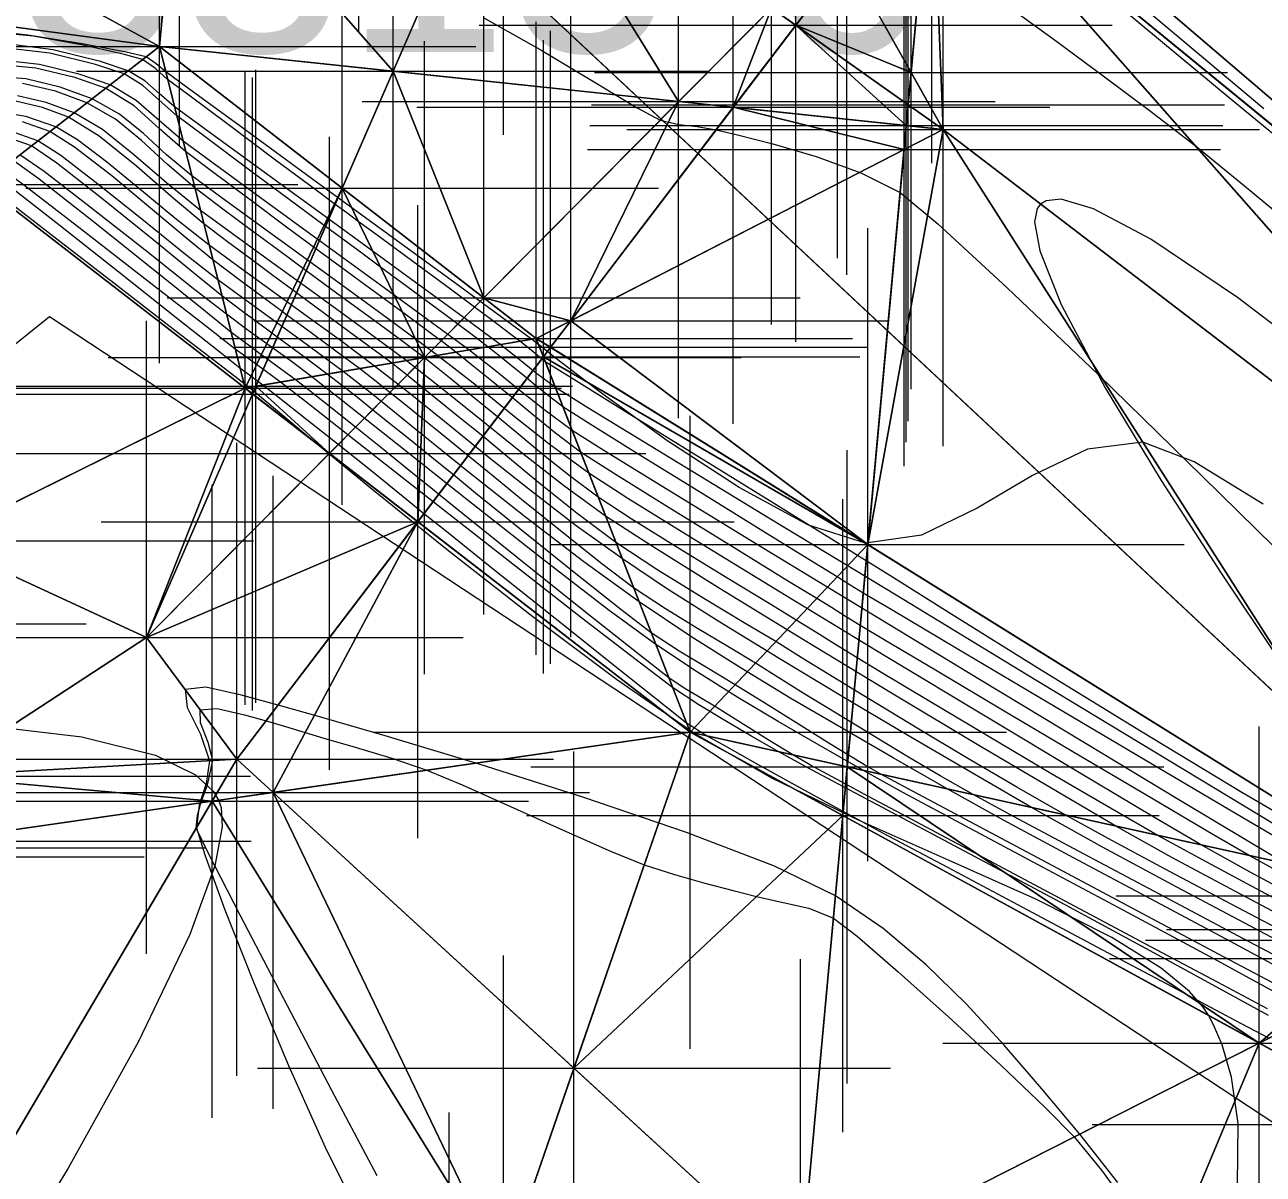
# Model space of a CAD drawing. Header units: metres. Extents: x 7511918 to 7512107, y 4692231 to 4692386.
# Drawn here: x 7511983.8 to 7511995.54, y 4692341.53 to 4692352.42 of the extents above; entities that cross this region are included whole.
import ezdxf

# ---------------------------------------------------------------- set-up
doc = ezdxf.new("R2010")
doc.units = ezdxf.units.M
for name, color, linetype, lineweight in [('E0', 5, 'Continuous', 0), ('E4', 36, 'Continuous', 0), ('germimi  modeli pikat', 1, 'Continuous', 0), ('germimi modeli izo hipse', 11, 'Continuous', 0), ('germimi modeli izo hipse krysore', 11, 'Continuous', 0), ('germimi modeli trek', 1, 'Continuous', 0), ('Nr Parceles Baze', 7, 'Continuous', 0), ('parcela', 7, 'Continuous', 0), ('Parcela Fqinje', 251, 'Continuous', 0), ('terreni  izohipset themelore', 211, 'Continuous', 0), ('terreni  pikat modelit', 133, 'Continuous', 0), ('terreni izohipset kryesore', 212, 'Continuous', 0), ('terreni trek modelit', 132, 'Continuous', 0), ('Themel pllaka o3 ferizaj pikat', 30, 'Continuous', 0), ('trotuar', 155, 'Continuous', 0), ('vellimi  izo kryesore', 97, 'Continuous', 0), ('vellimi  pikat', 97, 'Continuous', 0), ('vellimi  trek', 97, 'Continuous', 0), ('vellimi izo themelore', 97, 'Continuous', 0)]:
    doc.layers.add(name, color=color, linetype=linetype, lineweight=lineweight)
doc.styles.get("Standard").update_dxf_attribs({"font": 'arial.ttf'})

msp = doc.modelspace()

# ---------------------------------------------------------------- linework, layer by layer
at = {"layer": 'E0'}
msp.add_polyline3d([(7511985.889, 4692348.979, 609.87), (7511990.108, 4692345.718, 609.956), (7511996.919, 4692341.999, 610.017), (7512000.244, 4692339.46, 610.039), (7512009.681, 4692333.572, 610.386), (7511999.649, 4692317.729, 610.097), (7511986.95, 4692324.418, 610.082), (7511983.234, 4692325.844, 609.9), (7511973.892, 4692318.708, 610.159), (7511969.891, 4692322.577, 609.961), (7511963.499, 4692331.704, 610.011), (7511962.987, 4692333.173, 610.029), (7511963.567, 4692334.532, 610.238), (7511974.871, 4692343.519, 610.106), (7511981.143, 4692348.96, 609.888), (7511983.391, 4692350.91, 609.88)], close=True, dxfattribs=at)
at = {"layer": 'E4'}
for points in [[(7511985.465, 4692356.412, 620.13), (7511989.434, 4692356.897, 620.629), (7511992.4, 4692354.113, 620.492), (7512004.649, 4692344.085, 620.645), (7512007.803, 4692341.526, 620.694), (7512009.739, 4692339.9, 620.701), (7512014.604, 4692336.571, 620.293), (7512012.964, 4692336.495, 618.664)], [(7512012.032, 4692334.332, 618.387), (7512012.964, 4692336.495, 618.664), (7512006.286, 4692339.943, 618.776), (7511999.424, 4692346.141, 619.116), (7511992.507, 4692351.43, 619.171), (7511985.465, 4692356.412, 620.13), (7511983.029, 4692352.493, 619.77)], [(7511962.213, 4692332.175, 616.313), (7511962.469, 4692334.342, 617.404), (7511973.702, 4692343.821, 618.238), (7511979.794, 4692349.39, 619.18), (7511983.029, 4692352.493, 619.77), (7511985.077, 4692352.216, 619.726), (7511988.649, 4692349.45, 619.144), (7511997.147, 4692344.168, 618.752), (7512005.565, 4692338.523, 618.335), (7512012.032, 4692334.332, 618.387), (7512009.997, 4692330.538, 619.22)]]:
    msp.add_polyline3d(points, dxfattribs=at)
at = {"layer": 'germimi  modeli pikat', "color": 1, "linetype": 'Continuous', "lineweight": 0}
for p, q in [((7511985.077, 4692351.366, 619.726), (7511985.077, 4692353.066, 619.726)), ((7511992.507, 4692350.58, 619.171), (7511992.507, 4692352.28, 619.171)), ((7511984.227, 4692352.216, 619.726), (7511985.927, 4692352.216, 619.726)), ((7511991.657, 4692351.43, 619.171), (7511993.357, 4692351.43, 619.171)), ((7511982.541, 4692350.91, 609.88), (7511984.241, 4692350.91, 609.88)), ((7511988.649, 4692348.6, 619.144), (7511988.649, 4692350.3, 619.144)), ((7511985.889, 4692348.129, 609.87), (7511985.889, 4692349.829, 609.87)), ((7511987.799, 4692349.45, 619.144), (7511989.499, 4692349.45, 619.144)), ((7511985.039, 4692348.979, 609.87), (7511986.739, 4692348.979, 609.87)), ((7511990.108, 4692344.868, 609.956), (7511990.108, 4692346.568, 609.956)), ((7511989.258, 4692345.718, 609.956), (7511990.958, 4692345.718, 609.956))]:
    msp.add_line(p, q, dxfattribs=at)
at = {"layer": 'germimi modeli izo hipse', "color": 11, "linetype": 'Continuous', "lineweight": 0}
for points, elevation in [([(7511996.096, 4692350.286), (7511995.364, 4692350.894), (7511994.911, 4692351.263), (7511994.472, 4692351.602), (7511994.025, 4692351.937), (7511993.583, 4692352.261), (7511993.161, 4692352.568)], 620), ([(7511995.778, 4692343.943), (7511995.231, 4692344.232), (7511994.676, 4692344.531), (7511994.144, 4692344.829), (7511993.592, 4692345.152), (7511992.862, 4692345.584), (7511992.033, 4692346.08), (7511991.184, 4692346.593), (7511990.394, 4692347.076), (7511989.742, 4692347.483), (7511989.307, 4692347.767), (7511988.907, 4692348.056), (7511988.535, 4692348.346), (7511988.174, 4692348.639), (7511987.806, 4692348.936), (7511987.416, 4692349.24), (7511986.993, 4692349.554), (7511986.56, 4692349.869), (7511986.143, 4692350.171), (7511985.769, 4692350.441), (7511985.466, 4692350.664), (7511985.145, 4692350.925), (7511984.833, 4692351.195), (7511984.538, 4692351.43), (7511984.268, 4692351.589), (7511984.005, 4692351.685), (7511983.733, 4692351.75)], 615), ([(7511995.298, 4692341.423), (7511995.302, 4692342.008), (7511995.241, 4692342.448), (7511995.152, 4692342.754), (7511995.069, 4692342.945), (7511995.021, 4692343.035), (7511994.972, 4692343.111), (7511994.841, 4692343.261), (7511994.575, 4692343.483), (7511994.107, 4692343.773), (7511993.384, 4692344.135), (7511992.565, 4692344.502), (7511991.712, 4692344.882), (7511990.884, 4692345.282), (7511990.143, 4692345.71), (7511989.412, 4692346.218), (7511988.617, 4692346.813), (7511987.822, 4692347.434), (7511987.091, 4692348.022), (7511986.488, 4692348.517), (7511986.079, 4692348.858), (7511985.928, 4692348.986), (7511985.878, 4692349.022), (7511985.694, 4692349.164), (7511985.237, 4692349.516), (7511984.644, 4692349.975), (7511984.05, 4692350.433), (7511983.668, 4692350.728)], 610), ([(7511983.272, 4692345.8), (7511984.343, 4692345.674), (7511985.041, 4692345.499), (7511985.42, 4692345.314), (7511985.586, 4692345.16), (7511985.638, 4692345.073), (7511985.662, 4692345.003), (7511985.672, 4692344.82), (7511985.603, 4692344.451), (7511985.367, 4692343.8), (7511984.877, 4692342.779), (7511984.212, 4692341.587), (7511983.42, 4692340.288)], 610)]:
    msp.add_lwpolyline(points, dxfattribs=dict(at, elevation=elevation))
at = {"layer": 'germimi modeli izo hipse krysore', "color": 11, "linetype": 'Continuous', "lineweight": 0}
for points, elevation in [([(7511995.541, 4692347.878), (7511994.886, 4692348.281), (7511994.401, 4692348.466), (7511993.876, 4692348.401), (7511993.353, 4692348.152), (7511992.829, 4692347.84), (7511992.303, 4692347.586), (7511991.771, 4692347.51), (7511991.232, 4692347.679), (7511990.572, 4692348.036), (7511989.889, 4692348.482), (7511989.28, 4692348.921), (7511988.842, 4692349.257), (7511988.672, 4692349.392), (7511988.606, 4692349.443), (7511988.415, 4692349.583), (7511987.924, 4692349.941), (7511987.253, 4692350.431), (7511986.52, 4692350.967), (7511985.844, 4692351.461), (7511985.343, 4692351.826), (7511985.137, 4692351.978), (7511985.047, 4692352.054), (7511984.953, 4692352.12), (7511984.763, 4692352.162), (7511984.344, 4692352.241), (7511983.83, 4692352.324), (7511983.356, 4692352.378)], 619), ([(7511996.233, 4692344.488), (7511995.512, 4692344.924), (7511994.497, 4692345.538), (7511993.308, 4692346.259), (7511992.06, 4692347.016), (7511990.871, 4692347.738), (7511989.859, 4692348.354), (7511989.139, 4692348.793), (7511988.831, 4692348.985), (7511988.651, 4692349.118), (7511988.484, 4692349.253), (7511988.309, 4692349.392), (7511988.025, 4692349.6), (7511987.459, 4692350.014), (7511986.752, 4692350.529), (7511986.048, 4692351.043), (7511985.49, 4692351.451), (7511985.219, 4692351.649), (7511985.075, 4692351.773), (7511984.938, 4692351.893), (7511984.781, 4692351.987), (7511984.518, 4692352.075), (7511984.07, 4692352.185), (7511983.555, 4692352.252)], 618), ([(7511995.745, 4692344.477), (7511995.4, 4692344.682), (7511994.742, 4692345.076), (7511993.863, 4692345.607), (7511992.851, 4692346.218), (7511991.799, 4692346.856), (7511990.796, 4692347.466), (7511989.933, 4692347.992), (7511989.301, 4692348.382), (7511988.989, 4692348.579), (7511988.733, 4692348.766), (7511988.496, 4692348.954), (7511988.261, 4692349.145), (7511988.011, 4692349.341), (7511987.705, 4692349.567), (7511987.207, 4692349.931), (7511986.617, 4692350.361), (7511986.036, 4692350.784), (7511985.564, 4692351.128), (7511985.302, 4692351.321), (7511985.074, 4692351.516), (7511984.857, 4692351.706), (7511984.61, 4692351.854), (7511984.327, 4692351.953), (7511983.94, 4692352.048), (7511983.518, 4692352.094)], 617), ([(7511995.904, 4692344.129), (7511995.416, 4692344.39), (7511994.945, 4692344.653), (7511994.503, 4692344.913), (7511993.798, 4692345.333), (7511992.922, 4692345.86), (7511991.965, 4692346.437), (7511991.019, 4692347.012), (7511990.173, 4692347.529), (7511989.519, 4692347.934), (7511989.148, 4692348.173), (7511988.773, 4692348.447), (7511988.425, 4692348.723), (7511988.08, 4692349.003), (7511987.713, 4692349.29), (7511987.306, 4692349.592), (7511986.768, 4692349.984), (7511986.202, 4692350.395), (7511985.707, 4692350.755), (7511985.384, 4692350.992), (7511985.146, 4692351.192), (7511984.926, 4692351.394), (7511984.698, 4692351.577), (7511984.439, 4692351.722), (7511984.137, 4692351.831), (7511983.81, 4692351.91), (7511983.48, 4692351.936)], 616), ([(7511996.055, 4692343.542), (7511995.413, 4692343.883), (7511994.721, 4692344.249), (7511994.018, 4692344.628), (7511993.344, 4692345.005), (7511992.769, 4692345.339), (7511992.163, 4692345.693), (7511991.55, 4692346.057), (7511990.951, 4692346.417), (7511990.389, 4692346.762), (7511989.886, 4692347.081), (7511989.466, 4692347.361), (7511989.029, 4692347.675), (7511988.594, 4692348.008), (7511988.173, 4692348.343), (7511987.779, 4692348.663), (7511987.423, 4692348.951), (7511987.118, 4692349.189), (7511986.793, 4692349.43), (7511986.478, 4692349.659), (7511986.168, 4692349.882), (7511985.859, 4692350.106), (7511985.549, 4692350.335), (7511985.224, 4692350.591), (7511984.891, 4692350.866), (7511984.576, 4692351.125), (7511984.302, 4692351.334), (7511984.096, 4692351.456), (7511983.812, 4692351.554), (7511983.52, 4692351.601)], 614), ([(7511995.939, 4692343.351), (7511995.231, 4692343.734), (7511994.479, 4692344.134), (7511993.743, 4692344.526), (7511993.078, 4692344.883), (7511992.544, 4692345.182), (7511992.032, 4692345.476), (7511991.542, 4692345.758), (7511991.064, 4692346.038), (7511990.591, 4692346.324), (7511990.114, 4692346.626), (7511989.625, 4692346.954), (7511989.1, 4692347.333), (7511988.547, 4692347.756), (7511988.005, 4692348.186), (7511987.512, 4692348.585), (7511987.104, 4692348.915), (7511986.821, 4692349.138), (7511986.517, 4692349.362), (7511986.226, 4692349.573), (7511985.935, 4692349.783), (7511985.631, 4692350.007), (7511985.313, 4692350.256), (7511984.91, 4692350.581), (7511984.495, 4692350.914), (7511984.142, 4692351.184), (7511983.925, 4692351.324), (7511983.71, 4692351.398)], 613), ([(7511995.847, 4692343.147), (7511995.08, 4692343.567), (7511994.261, 4692344.007), (7511993.454, 4692344.437), (7511992.723, 4692344.826), (7511992.131, 4692345.143), (7511991.744, 4692345.358), (7511991.333, 4692345.594), (7511990.942, 4692345.82), (7511990.56, 4692346.047), (7511990.177, 4692346.286), (7511989.783, 4692346.548), (7511989.329, 4692346.882), (7511988.704, 4692347.364), (7511988.009, 4692347.91), (7511987.346, 4692348.436), (7511986.817, 4692348.857), (7511986.523, 4692349.087), (7511986.317, 4692349.24), (7511986.118, 4692349.383), (7511985.92, 4692349.526), (7511985.714, 4692349.679), (7511985.414, 4692349.912), (7511984.941, 4692350.286), (7511984.422, 4692350.695), (7511983.984, 4692351.032), (7511983.754, 4692351.191)], 612), ([(7511995.591, 4692343.032), (7511994.655, 4692343.546), (7511993.665, 4692344.081), (7511992.709, 4692344.591), (7511991.878, 4692345.033), (7511991.259, 4692345.362), (7511990.943, 4692345.534), (7511990.683, 4692345.684), (7511990.436, 4692345.828), (7511990.192, 4692345.977), (7511989.942, 4692346.142), (7511989.637, 4692346.371), (7511989.082, 4692346.799), (7511988.383, 4692347.344), (7511987.644, 4692347.924), (7511986.968, 4692348.454), (7511986.461, 4692348.853), (7511986.225, 4692349.036), (7511986.081, 4692349.143), (7511985.941, 4692349.244), (7511985.796, 4692349.35), (7511985.513, 4692349.569), (7511984.967, 4692349.994), (7511984.341, 4692350.48), (7511983.818, 4692350.883), (7511983.583, 4692351.059)], 611)]:
    msp.add_lwpolyline(points, dxfattribs=dict(at, elevation=elevation))
at = {"layer": 'germimi modeli trek', "color": 1, "linetype": 'Continuous', "lineweight": 0}
for points in [[(7511989.307, 4692357.115, 620.517), (7512002.925, 4692347.45, 620.649), (7511989.669, 4692358.793, 620.577)], [(7512002.925, 4692347.45, 620.649), (7511993.109, 4692355.881, 620.486), (7511989.669, 4692358.793, 620.577)], [(7511989.307, 4692357.115, 620.517), (7511992.4, 4692354.113, 620.492), (7512002.147, 4692346.142, 620.702)], [(7511989.307, 4692357.115, 620.517), (7512002.147, 4692346.142, 620.702), (7512002.925, 4692347.45, 620.649)], [(7512002.953, 4692347.506, 620.551), (7512000.086, 4692357.084, 620.646), (7511993.109, 4692355.881, 620.486)], [(7511992.507, 4692351.43, 619.171), (7511989.434, 4692356.897, 620.629), (7511985.465, 4692356.412, 620.13)], [(7511992.507, 4692351.43, 619.171), (7511992.4, 4692354.113, 620.492), (7511989.434, 4692356.897, 620.629)], [(7511985.465, 4692356.412, 620.13), (7511983.029, 4692352.493, 619.77), (7511985.077, 4692352.216, 619.726)], [(7511985.077, 4692352.216, 619.726), (7511992.507, 4692351.43, 619.171), (7511985.465, 4692356.412, 620.13)], [(7512002.925, 4692347.45, 620.649), (7512002.953, 4692347.506, 620.551), (7511993.109, 4692355.881, 620.486)], [(7511992.4, 4692354.113, 620.492), (7511992.507, 4692351.43, 619.171), (7511999.424, 4692346.141, 619.116)], [(7512004.649, 4692344.085, 620.645), (7511992.4, 4692354.113, 620.492), (7511999.424, 4692346.141, 619.116)], [(7512002.147, 4692346.142, 620.702), (7511992.4, 4692354.113, 620.492), (7512004.649, 4692344.085, 620.645)], [(7511985.077, 4692352.216, 619.726), (7511983.029, 4692352.493, 619.77), (7511983.391, 4692350.91, 609.88)], [(7511985.077, 4692352.216, 619.726), (7511983.391, 4692350.91, 609.88), (7511985.889, 4692348.979, 609.87)], [(7511988.649, 4692349.45, 619.144), (7511985.077, 4692352.216, 619.726), (7511985.889, 4692348.979, 609.87)], [(7511985.077, 4692352.216, 619.726), (7511988.649, 4692349.45, 619.144), (7511992.507, 4692351.43, 619.171)], [(7511997.147, 4692344.168, 618.752), (7511992.507, 4692351.43, 619.171), (7511988.649, 4692349.45, 619.144)], [(7511992.507, 4692351.43, 619.171), (7511997.147, 4692344.168, 618.752), (7511999.424, 4692346.141, 619.116)], [(7511983.391, 4692350.91, 609.88), (7511974.871, 4692343.519, 610.106), (7511985.889, 4692348.979, 609.87)], [(7511988.649, 4692349.45, 619.144), (7511985.889, 4692348.979, 609.87), (7511990.108, 4692345.718, 609.956)], [(7511988.649, 4692349.45, 619.144), (7511990.108, 4692345.718, 609.956), (7511997.147, 4692344.168, 618.752)], [(7511974.871, 4692343.519, 610.106), (7511990.108, 4692345.718, 609.956), (7511985.889, 4692348.979, 609.87)], [(7511974.871, 4692343.519, 610.106), (7511983.234, 4692325.844, 609.9), (7511990.108, 4692345.718, 609.956)], [(7511983.234, 4692325.844, 609.9), (7511996.919, 4692341.999, 610.017), (7511990.108, 4692345.718, 609.956)], [(7511997.147, 4692344.168, 618.752), (7511990.108, 4692345.718, 609.956), (7511996.919, 4692341.999, 610.017)], [(7511983.234, 4692325.844, 609.9), (7511986.95, 4692324.418, 610.082), (7511996.919, 4692341.999, 610.017)], [(7511986.95, 4692324.418, 610.082), (7512000.244, 4692339.46, 610.039), (7511996.919, 4692341.999, 610.017)]]:
    msp.add_3dface(points, dxfattribs=at)
at = {"layer": 'parcela', "elevation": 609.752}
msp.add_lwpolyline([(7512014.001, 4692331.061), (7512007.601, 4692322.736), (7511996.728, 4692308.593), (7511996.478, 4692308.808), (7511984.225, 4692318.67), (7511979.511, 4692314.209), (7511960.838, 4692336.459), (7511966.627, 4692340.808), (7511982.769, 4692353.148), (7511985.853, 4692355.253), (7512004.361, 4692337.945), (7512007.31, 4692335.187), (7512013.22, 4692331.467), (7512014.001, 4692331.061)], dxfattribs=at)
at = {"layer": 'Parcela Fqinje', "elevation": 609.752, "flags": 128}
msp.add_lwpolyline([(7512100.154, 4692320.526), (7512099.37, 4692321.114), (7512090.4, 4692328.334), (7512084.23, 4692331.224), (7512078.21, 4692330.164), (7512066.38, 4692329.075), (7512056.28, 4692327.065), (7512044.93, 4692326.926), (7512038.19, 4692326.936), (7512031.28, 4692327.606), (7512025.23, 4692326.976), (7512017.28, 4692329.357), (7512013.22, 4692331.467), (7512007.31, 4692335.187), (7511984.021, 4692356.967), (7511973.491, 4692368.387), (7511969.121, 4692372.097), (7511960.895, 4692377.202)], dxfattribs=at)
at = {"layer": 'terreni  izohipset themelore', "color": 211, "linetype": 'Continuous', "lineweight": 0, "elevation": 619}
msp.add_lwpolyline([(7511994.163, 4692341.451), (7511993.802, 4692341.909), (7511993.441, 4692342.339), (7511993.086, 4692342.752), (7511992.726, 4692343.145), (7511992.347, 4692343.514), (7511991.938, 4692343.856), (7511991.486, 4692344.166), (7511990.909, 4692344.447), (7511990.074, 4692344.768), (7511989.102, 4692345.1), (7511988.11, 4692345.415), (7511987.217, 4692345.685), (7511986.542, 4692345.881), (7511986.202, 4692345.975), (7511985.856, 4692346.07), (7511985.519, 4692346.146), (7511985.321, 4692346.123), (7511985.34, 4692345.953), (7511985.466, 4692345.699), (7511985.552, 4692345.447), (7511985.521, 4692345.233), (7511985.453, 4692345.025), (7511985.429, 4692344.813), (7511985.507, 4692344.557), (7511985.698, 4692344.036), (7511985.973, 4692343.341), (7511986.3, 4692342.56), (7511986.648, 4692341.786), (7511986.986, 4692341.107)], dxfattribs=at)
at = {"layer": 'terreni  pikat modelit', "color": 133, "linetype": 'Continuous', "lineweight": 0}
for p, q in [((7511984.956, 4692345.766, 619.07), (7511984.956, 4692347.466, 619.07)), ((7511984.106, 4692346.616, 619.07), (7511985.806, 4692346.616, 619.07)), ((7511985.812, 4692344.612, 618.906), (7511985.812, 4692346.312, 618.906)), ((7511984.962, 4692345.462, 618.906), (7511986.662, 4692345.462, 618.906))]:
    msp.add_line(p, q, dxfattribs=at)
at = {"layer": 'terreni izohipset kryesore', "color": 212, "linetype": 'Continuous', "lineweight": 0, "elevation": 620}
msp.add_lwpolyline([(7511988.152, 4692352.49), (7511988.702, 4692352.18), (7511989.209, 4692351.876), (7511989.606, 4692351.637), (7511989.824, 4692351.519), (7511990, 4692351.478), (7511990.176, 4692351.46), (7511990.356, 4692351.429), (7511990.556, 4692351.381), (7511990.893, 4692351.295), (7511991.304, 4692351.174), (7511991.726, 4692351.019), (7511992.099, 4692350.833), (7511992.457, 4692350.538), (7511993.112, 4692349.933), (7511993.976, 4692349.107), (7511994.963, 4692348.146), (7511995.987, 4692347.139)], dxfattribs=at)
at = {"layer": 'terreni trek modelit', "color": 132, "linetype": 'Continuous', "lineweight": 0}
for points in [[(7512032.862, 4692340.402, 620.979), (7511984.329, 4692372.808, 620.789), (7512001.076, 4692358.261, 620.755)], [(7511989.307, 4692357.115, 620.517), (7512002.925, 4692347.45, 620.649), (7511989.669, 4692358.793, 620.577)], [(7512002.925, 4692347.45, 620.649), (7511993.109, 4692355.881, 620.486), (7511989.669, 4692358.793, 620.577)], [(7511989.307, 4692357.115, 620.517), (7511992.4, 4692354.113, 620.492), (7512002.147, 4692346.142, 620.702)], [(7511989.307, 4692357.115, 620.517), (7512002.147, 4692346.142, 620.702), (7512002.925, 4692347.45, 620.649)], [(7512002.953, 4692347.506, 620.551), (7512000.086, 4692357.084, 620.646), (7511993.109, 4692355.881, 620.486)], [(7511989.434, 4692356.897, 620.629), (7511985.465, 4692356.412, 620.13), (7511978.1, 4692349.784, 619.195)], [(7511984.956, 4692346.616, 619.07), (7511989.434, 4692356.897, 620.629), (7511978.1, 4692349.784, 619.195)], [(7511984.956, 4692346.616, 619.07), (7511992.4, 4692354.113, 620.492), (7511989.434, 4692356.897, 620.629)], [(7511985.465, 4692356.412, 620.13), (7511979.813, 4692355.145, 619.718), (7511978.1, 4692349.784, 619.195)], [(7512002.925, 4692347.45, 620.649), (7512002.953, 4692347.506, 620.551), (7511993.109, 4692355.881, 620.486)], [(7511985.812, 4692345.462, 618.906), (7511992.4, 4692354.113, 620.492), (7511984.956, 4692346.616, 619.07)], [(7511991.155, 4692340.566, 618.46), (7511992.4, 4692354.113, 620.492), (7511985.812, 4692345.462, 618.906)], [(7511991.155, 4692340.566, 618.46), (7512002.147, 4692346.142, 620.702), (7511992.4, 4692354.113, 620.492)], [(7511982.942, 4692345.302, 619.942), (7511984.956, 4692346.616, 619.07), (7511978.1, 4692349.784, 619.195)], [(7511982.942, 4692345.302, 619.942), (7511985.812, 4692345.462, 618.906), (7511984.956, 4692346.616, 619.07)], [(7511994.295, 4692337.03, 618.566), (7512002.147, 4692346.142, 620.702), (7511991.155, 4692340.566, 618.46)], [(7511996.72, 4692333.022, 618.474), (7512002.147, 4692346.142, 620.702), (7511994.295, 4692337.03, 618.566)], [(7511982.982, 4692340.669, 619.6), (7511985.812, 4692345.462, 618.906), (7511982.942, 4692345.302, 619.942)], [(7511982.982, 4692340.669, 619.6), (7511991.155, 4692340.566, 618.46), (7511985.812, 4692345.462, 618.906)]]:
    msp.add_3dface(points, dxfattribs=at)
at = {"layer": 'Themel pllaka o3 ferizaj pikat', "elevation": 609.752, "flags": 128}
msp.add_lwpolyline([(7512009.128, 4692333.136), (7511999.067, 4692317.853), (7511996.7, 4692314.26), (7511986.973, 4692320.665, 0.158744), (7511982.972, 4692321.761, 0.158634), (7511979.093, 4692320.292), (7511976.341, 4692318.082), (7511974.776, 4692320.031), (7511963.942, 4692333.519), (7511984.035, 4692349.657)], format="xyb", close=True, dxfattribs=at)
at = {"layer": 'trotuar'}
msp.add_polyline3d([(7512029.694, 4692333.746, 620.824), (7512029.266, 4692332.511, 620.859), (7512018.913, 4692336.479, 620.53), (7512015.043, 4692338.223, 620.586), (7512007.119, 4692342.389, 620.714), (7512002.147, 4692346.142, 620.702), (7511989.307, 4692357.115, 620.517), (7511984.282, 4692361.934, 620.43), (7511982.587, 4692363.023, 620.663), (7511978.442, 4692366.69, 620.705), (7511979.442, 4692367.719, 620.678), (7511983.424, 4692364.13, 620.637), (7511984.966, 4692362.746, 620.509), (7511989.669, 4692358.793, 620.577), (7512002.925, 4692347.45, 620.649), (7512007.882, 4692343.688, 620.67), (7512015.952, 4692339.36, 620.735), (7512019.798, 4692337.62, 620.748), (7512029.694, 4692333.746, 620.824)], dxfattribs=at)
at = {"layer": 'vellimi  izo kryesore', "color": 97, "linetype": 'Continuous', "lineweight": 0}
for points, elevation in [([(7511996.187, 4692344.65), (7511995.338, 4692345.148), (7511994.377, 4692345.729), (7511993.421, 4692346.317), (7511992.59, 4692346.834), (7511992.002, 4692347.202), (7511991.778, 4692347.343), (7511991.695, 4692347.394), (7511991.473, 4692347.532), (7511990.925, 4692347.872), (7511990.214, 4692348.312), (7511989.503, 4692348.753), (7511988.956, 4692349.092), (7511988.735, 4692349.229), (7511988.676, 4692349.276), (7511988.601, 4692349.338), (7511988.494, 4692349.424), (7511988.396, 4692349.498), (7511988.234, 4692349.621), (7511988.065, 4692349.748), (7511987.838, 4692349.916), (7511987.481, 4692350.179), (7511987.141, 4692350.429), (7511986.963, 4692350.559), (7511986.854, 4692350.64), (7511986.744, 4692350.721), (7511986.562, 4692350.857), (7511986.179, 4692351.141), (7511985.729, 4692351.477), (7511985.344, 4692351.764), (7511985.155, 4692351.906), (7511985.04, 4692352.008), (7511984.918, 4692352.093), (7511984.734, 4692352.144), (7511984.354, 4692352.231), (7511983.88, 4692352.315), (7511983.417, 4692352.36)], -1), ([(7511995.96, 4692344.546), (7511995.293, 4692344.939), (7511994.423, 4692345.453), (7511993.492, 4692346.004), (7511992.641, 4692346.508), (7511992.013, 4692346.88), (7511991.75, 4692347.036), (7511991.625, 4692347.113), (7511991.502, 4692347.19), (7511991.291, 4692347.32), (7511990.822, 4692347.609), (7511990.221, 4692347.98), (7511989.616, 4692348.354), (7511989.134, 4692348.654), (7511988.903, 4692348.801), (7511988.777, 4692348.896), (7511988.66, 4692348.992), (7511988.562, 4692349.073), (7511988.413, 4692349.193), (7511988.313, 4692349.274), (7511988.252, 4692349.323), (7511988.191, 4692349.372), (7511988.079, 4692349.457), (7511987.906, 4692349.587), (7511987.712, 4692349.731), (7511987.423, 4692349.944), (7511987.173, 4692350.127), (7511986.997, 4692350.257), (7511986.828, 4692350.381), (7511986.652, 4692350.511), (7511986.379, 4692350.714), (7511985.944, 4692351.037), (7511985.511, 4692351.36), (7511985.241, 4692351.564), (7511985.076, 4692351.708), (7511984.921, 4692351.848), (7511984.742, 4692351.957), (7511984.473, 4692352.047), (7511984.038, 4692352.153), (7511983.546, 4692352.212)], -2), ([(7511995.801, 4692344.336), (7511995.408, 4692344.551), (7511995.063, 4692344.75), (7511994.497, 4692345.083), (7511993.805, 4692345.491), (7511993.086, 4692345.918), (7511992.434, 4692346.305), (7511991.947, 4692346.595), (7511991.721, 4692346.729), (7511991.581, 4692346.815), (7511991.448, 4692346.899), (7511991.308, 4692346.986), (7511991.042, 4692347.148), (7511990.526, 4692347.464), (7511989.919, 4692347.837), (7511989.381, 4692348.172), (7511989.07, 4692348.373), (7511988.833, 4692348.552), (7511988.612, 4692348.733), (7511988.422, 4692348.889), (7511988.226, 4692349.048), (7511988.036, 4692349.201), (7511987.949, 4692349.272), (7511987.889, 4692349.32), (7511987.826, 4692349.368), (7511987.747, 4692349.427), (7511987.67, 4692349.484), (7511987.529, 4692349.588), (7511987.384, 4692349.695), (7511987.242, 4692349.8), (7511987.033, 4692349.953), (7511986.794, 4692350.129), (7511986.561, 4692350.301), (7511986.283, 4692350.506), (7511985.937, 4692350.764), (7511985.593, 4692351.02), (7511985.326, 4692351.221), (7511985.076, 4692351.441), (7511984.839, 4692351.655), (7511984.566, 4692351.821), (7511984.277, 4692351.923), (7511983.905, 4692352.012), (7511983.507, 4692352.051)], -3), ([(7511995.996, 4692343.959), (7511995.518, 4692344.211), (7511995.006, 4692344.485), (7511994.535, 4692344.743), (7511994.093, 4692344.997), (7511993.529, 4692345.328), (7511992.926, 4692345.685), (7511992.364, 4692346.02), (7511991.926, 4692346.282), (7511991.693, 4692346.423), (7511991.497, 4692346.543), (7511991.31, 4692346.659), (7511991.115, 4692346.781), (7511990.874, 4692346.927), (7511990.467, 4692347.174), (7511989.992, 4692347.464), (7511989.549, 4692347.74), (7511989.238, 4692347.945), (7511988.974, 4692348.141), (7511988.72, 4692348.345), (7511988.486, 4692348.539), (7511988.282, 4692348.706), (7511988.049, 4692348.896), (7511987.826, 4692349.078), (7511987.59, 4692349.265), (7511987.363, 4692349.436), (7511987.077, 4692349.646), (7511986.768, 4692349.871), (7511986.47, 4692350.091), (7511986.197, 4692350.292), (7511985.937, 4692350.484), (7511985.679, 4692350.677), (7511985.412, 4692350.879), (7511985.152, 4692351.101), (7511984.909, 4692351.327), (7511984.662, 4692351.53), (7511984.391, 4692351.684), (7511984.091, 4692351.794), (7511983.781, 4692351.867)], -4), ([(7511995.922, 4692343.459), (7511995.355, 4692343.759), (7511994.61, 4692344.154), (7511993.836, 4692344.565), (7511993.18, 4692344.916), (7511992.79, 4692345.127), (7511992.48, 4692345.304), (7511992.18, 4692345.482), (7511991.896, 4692345.652), (7511991.637, 4692345.809), (7511991.403, 4692345.952), (7511991.181, 4692346.089), (7511990.96, 4692346.228), (7511990.728, 4692346.372), (7511990.466, 4692346.53), (7511990.177, 4692346.701), (7511989.874, 4692346.887), (7511989.572, 4692347.088), (7511989.273, 4692347.313), (7511988.895, 4692347.613), (7511988.509, 4692347.925), (7511988.188, 4692348.188), (7511988.003, 4692348.339), (7511987.845, 4692348.467), (7511987.694, 4692348.59), (7511987.567, 4692348.692), (7511987.412, 4692348.818), (7511987.262, 4692348.938), (7511987.119, 4692349.052), (7511986.975, 4692349.164), (7511986.751, 4692349.33), (7511986.443, 4692349.556), (7511986.287, 4692349.671), (7511986.242, 4692349.704), (7511986.121, 4692349.793), (7511985.857, 4692349.989), (7511985.584, 4692350.195), (7511985.359, 4692350.38), (7511985.012, 4692350.67), (7511984.625, 4692350.99), (7511984.274, 4692351.262), (7511984.039, 4692351.412), (7511983.779, 4692351.502)], -6), ([(7511995.738, 4692343.285), (7511995.17, 4692343.587), (7511994.395, 4692343.999), (7511993.548, 4692344.45), (7511992.763, 4692344.868), (7511992.175, 4692345.181), (7511991.917, 4692345.32), (7511991.762, 4692345.409), (7511991.609, 4692345.502), (7511991.434, 4692345.609), (7511991.136, 4692345.794), (7511990.806, 4692345.999), (7511990.534, 4692346.168), (7511990.263, 4692346.331), (7511990.003, 4692346.487), (7511989.74, 4692346.66), (7511989.451, 4692346.881), (7511988.994, 4692347.244), (7511988.493, 4692347.646), (7511988.075, 4692347.985), (7511987.864, 4692348.156), (7511987.709, 4692348.281), (7511987.555, 4692348.406), (7511987.422, 4692348.514), (7511987.26, 4692348.644), (7511987.099, 4692348.774), (7511986.954, 4692348.889), (7511986.815, 4692348.999), (7511986.669, 4692349.112), (7511986.478, 4692349.254), (7511986.285, 4692349.396), (7511986.195, 4692349.461), (7511986.143, 4692349.5), (7511986.055, 4692349.565), (7511985.865, 4692349.705), (7511985.67, 4692349.853), (7511985.436, 4692350.043), (7511985.015, 4692350.387), (7511984.53, 4692350.779), (7511984.106, 4692351.111), (7511983.864, 4692351.276), (7511983.674, 4692351.342)], -7), ([(7511995.58, 4692343.097), (7511995.108, 4692343.348), (7511994.476, 4692343.685), (7511993.806, 4692344.041), (7511993.224, 4692344.351), (7511992.852, 4692344.549), (7511992.489, 4692344.743), (7511992.116, 4692344.941), (7511991.793, 4692345.112), (7511991.583, 4692345.225), (7511991.413, 4692345.317), (7511991.251, 4692345.407), (7511991.083, 4692345.503), (7511990.847, 4692345.647), (7511990.562, 4692345.825), (7511990.34, 4692345.964), (7511990.192, 4692346.052), (7511990.051, 4692346.137), (7511989.907, 4692346.232), (7511989.628, 4692346.45), (7511989.088, 4692346.879), (7511988.469, 4692347.375), (7511987.954, 4692347.788), (7511987.724, 4692347.973), (7511987.634, 4692348.046), (7511987.543, 4692348.119), (7511987.411, 4692348.226), (7511987.173, 4692348.419), (7511986.936, 4692348.61), (7511986.717, 4692348.783), (7511986.506, 4692348.949), (7511986.363, 4692349.06), (7511986.202, 4692349.179), (7511986.104, 4692349.251), (7511986.043, 4692349.296), (7511985.936, 4692349.376), (7511985.756, 4692349.511), (7511985.513, 4692349.705), (7511985.017, 4692350.104), (7511984.436, 4692350.568), (7511983.937, 4692350.96), (7511983.688, 4692351.14)], -8), ([(7511995.593, 4692342.817), (7511995.334, 4692342.955), (7511995.086, 4692343.087), (7511994.827, 4692343.226), (7511994.522, 4692343.387), (7511993.961, 4692343.685), (7511993.263, 4692344.056), (7511992.55, 4692344.435), (7511991.942, 4692344.759), (7511991.559, 4692344.965), (7511991.167, 4692345.181), (7511990.75, 4692345.413), (7511990.416, 4692345.6), (7511990.271, 4692345.682), (7511990.204, 4692345.723), (7511990.147, 4692345.759), (7511990.074, 4692345.804), (7511989.888, 4692345.952), (7511989.427, 4692346.32), (7511988.828, 4692346.797), (7511988.23, 4692347.274), (7511987.77, 4692347.642), (7511987.584, 4692347.789), (7511987.531, 4692347.832), (7511987.389, 4692347.948), (7511987.081, 4692348.198), (7511986.773, 4692348.446), (7511986.476, 4692348.68), (7511986.188, 4692348.906), (7511986.058, 4692349.008), (7511986.012, 4692349.041), (7511985.944, 4692349.092), (7511985.896, 4692349.128), (7511985.841, 4692349.169), (7511985.666, 4692349.308), (7511985.236, 4692349.647), (7511984.68, 4692350.087), (7511984.123, 4692350.527), (7511983.691, 4692350.866)], -9), ([(7511996.18, 4692349.169), (7511995.297, 4692349.837), (7511994.476, 4692350.391), (7511993.933, 4692350.68), (7511993.626, 4692350.769), (7511993.482, 4692350.755), (7511993.431, 4692350.723), (7511993.431, 4692350.723), (7511993.399, 4692350.681), (7511993.374, 4692350.556), (7511993.423, 4692350.279), (7511993.626, 4692349.772), (7511994.044, 4692348.982), (7511994.575, 4692348.103), (7511995.142, 4692347.225), (7511995.669, 4692346.437)], -1), ([(7511987.142, 4692341.514), (7511986.712, 4692342.323), (7511986.256, 4692343.19), (7511985.844, 4692343.983), (7511985.544, 4692344.568), (7511985.426, 4692344.809), (7511985.439, 4692344.928), (7511985.47, 4692345.049), (7511985.532, 4692345.218), (7511985.585, 4692345.449), (7511985.54, 4692345.622), (7511985.467, 4692345.806), (7511985.464, 4692345.931), (7511985.626, 4692345.942), (7511985.883, 4692345.883), (7511986.09, 4692345.827), (7511986.274, 4692345.773), (7511986.458, 4692345.714), (7511986.637, 4692345.662), (7511986.934, 4692345.577), (7511987.282, 4692345.471), (7511987.614, 4692345.358), (7511987.947, 4692345.22), (7511988.406, 4692345.015), (7511988.904, 4692344.79), (7511989.355, 4692344.59), (7511989.673, 4692344.46), (7511989.959, 4692344.368), (7511990.247, 4692344.288), (7511990.515, 4692344.219), (7511990.739, 4692344.16), (7511990.991, 4692344.103), (7511991.234, 4692344.049), (7511991.466, 4692343.955), (7511991.691, 4692343.785), (7511992.082, 4692343.448), (7511992.561, 4692343.018), (7511993.051, 4692342.565), (7511993.473, 4692342.162), (7511993.749, 4692341.882), (7511994.008, 4692341.567), (7511994.248, 4692341.234)], -9)]:
    msp.add_lwpolyline(points, dxfattribs=dict(at, elevation=elevation))
at = {"layer": 'vellimi  pikat', "color": 97, "linetype": 'Continuous', "lineweight": 0}
for p, q in [((7511986.967, 4692352.349, -0.392), (7511986.967, 4692358.349, -0.392)), ((7511988.338, 4692351.38, -0.508), (7511988.338, 4692357.38, -0.508)), ((7511985.268, 4692351.283, -0.177), (7511985.268, 4692357.283, -0.177)), ((7511992.4, 4692351.113), (7511992.4, 4692357.113)), ((7511991.505, 4692350.212, -0.675), (7511991.505, 4692356.212, -0.675)), ((7511991.594, 4692350.054, -0.694), (7511991.594, 4692356.054, -0.694)), ((7511990.879, 4692349.582, -0.809), (7511990.879, 4692355.582, -0.809)), ((7511991.11, 4692349.419, -0.82), (7511991.11, 4692355.419, -0.82)), ((7511985.077, 4692349.216, -0.093), (7511985.077, 4692355.216, -0.093)), ((7511987.293, 4692348.982, -0.323), (7511987.293, 4692354.982, -0.323)), ((7511992.203, 4692348.971, -0.855), (7511992.203, 4692354.971, -0.855)), ((7511989.999, 4692348.695, -0.675), (7511989.999, 4692354.695, -0.675)), ((7511990.517, 4692348.641, -0.719), (7511990.517, 4692354.641, -0.719)), ((7511992.175, 4692348.665, -0.909), (7511992.175, 4692354.665, -0.909)), ((7511992.157, 4692348.467, -0.898), (7511992.157, 4692354.467, -0.898)), ((7511992.507, 4692348.43, -0.966), (7511992.507, 4692354.43, -0.966)), ((7511992.136, 4692348.24, -0.893), (7511992.136, 4692354.24, -0.893)), ((7511986.81, 4692347.874, -0.272), (7511986.81, 4692353.874, -0.272)), ((7511988.152, 4692346.835, -0.456), (7511988.152, 4692352.835, -0.456)), ((7511988.977, 4692346.618, -0.522), (7511988.977, 4692352.618, -0.522)), ((7511988.11, 4692352.419, -0.82), (7511994.11, 4692352.419, -0.82)), ((7511988.649, 4692346.45, -0.488), (7511988.649, 4692352.45, -0.488)), ((7511988.785, 4692346.366, -0.484), (7511988.785, 4692352.366, -0.484)), ((7511987.591, 4692346.269, -3.986), (7511987.591, 4692352.269, -3.986)), ((7511988.717, 4692346.276, -0.889), (7511988.717, 4692352.276, -0.889)), ((7511982.077, 4692352.216, -0.093), (7511988.077, 4692352.216, -0.093)), ((7511984.293, 4692351.982, -0.323), (7511990.293, 4692351.982, -0.323)), ((7511985.889, 4692345.979, -9.554), (7511985.889, 4692351.979, -9.554)), ((7511985.961, 4692345.923, -9.548), (7511985.961, 4692351.923, -9.548)), ((7511985.993, 4692345.997, -9.212), (7511985.993, 4692351.997, -9.212)), ((7511989.203, 4692351.971, -0.855), (7511995.203, 4692351.971, -0.855)), ((7511986.999, 4692351.695, -0.675), (7511992.999, 4692351.695, -0.675)), ((7511989.175, 4692351.665, -0.909), (7511995.175, 4692351.665, -0.909)), ((7511987.517, 4692351.641, -0.719), (7511993.517, 4692351.641, -0.719)), ((7511989.157, 4692351.467, -0.898), (7511995.157, 4692351.467, -0.898)), ((7511989.507, 4692351.43, -0.966), (7511995.507, 4692351.43, -0.966)), ((7511986.689, 4692345.361, -9.515), (7511986.689, 4692351.361, -9.515)), ((7511989.136, 4692351.24, -0.893), (7511995.136, 4692351.24, -0.893)), ((7511980.391, 4692350.91, -9.693), (7511986.391, 4692350.91, -9.693)), ((7511983.81, 4692350.874, -0.272), (7511989.81, 4692350.874, -0.272)), ((7511987.526, 4692344.713, -9.415), (7511987.526, 4692350.713, -9.415)), ((7511991.792, 4692344.496, -0.501), (7511991.792, 4692350.496, -0.501)), ((7511985.152, 4692349.835, -0.456), (7511991.152, 4692349.835, -0.456)), ((7511984.956, 4692343.616, -9.117), (7511984.956, 4692349.616, -9.117)), ((7511985.977, 4692349.618, -0.522), (7511991.977, 4692349.618, -0.522)), ((7511985.649, 4692349.45, -0.488), (7511991.649, 4692349.45, -0.488)), ((7511985.785, 4692349.366, -0.484), (7511991.785, 4692349.366, -0.484)), ((7511984.591, 4692349.269, -3.986), (7511990.591, 4692349.269, -3.986)), ((7511985.717, 4692349.276, -0.889), (7511991.717, 4692349.276, -0.889)), ((7511982.889, 4692348.979, -9.554), (7511988.889, 4692348.979, -9.554)), ((7511982.993, 4692348.997, -9.212), (7511988.993, 4692348.997, -9.212)), ((7511982.961, 4692348.923, -9.548), (7511988.961, 4692348.923, -9.548)), ((7511990.108, 4692342.718, -9.201), (7511990.108, 4692348.718, -9.201)), ((7511985.812, 4692342.462, -8.92), (7511985.812, 4692348.462, -8.92)), ((7511991.598, 4692342.39, -7.365), (7511991.598, 4692348.39, -7.365)), ((7511983.689, 4692348.361, -9.515), (7511989.689, 4692348.361, -9.515)), ((7511986.155, 4692342.148, -8.882), (7511986.155, 4692348.148, -8.882)), ((7511985.577, 4692342.064, -8.963), (7511985.577, 4692348.064, -8.963)), ((7511991.556, 4692341.927, -9.145), (7511991.556, 4692347.927, -9.145)), ((7511984.526, 4692347.713, -9.415), (7511990.526, 4692347.713, -9.415)), ((7511979.971, 4692347.533, -9.174), (7511985.971, 4692347.533, -9.174)), ((7511988.792, 4692347.496, -0.501), (7511994.792, 4692347.496, -0.501)), ((7511978.382, 4692346.746, -9.735), (7511984.382, 4692346.746, -9.735)), ((7511981.956, 4692346.616, -9.117), (7511987.956, 4692346.616, -9.117)), ((7511987.108, 4692345.718, -9.201), (7511993.108, 4692345.718, -9.201)), ((7511995.504, 4692339.772, -9.343), (7511995.504, 4692345.772, -9.343)), ((7511982.812, 4692345.462, -8.92), (7511988.812, 4692345.462, -8.92)), ((7511989.007, 4692339.534, -8.692), (7511989.007, 4692345.534, -8.692)), ((7511988.598, 4692345.39, -7.365), (7511994.598, 4692345.39, -7.365)), ((7511979.942, 4692345.302, -9.936), (7511985.942, 4692345.302, -9.936)), ((7511983.155, 4692345.148, -8.882), (7511989.155, 4692345.148, -8.882)), ((7511982.577, 4692345.064, -8.963), (7511988.577, 4692345.064, -8.963)), ((7511988.556, 4692344.927, -9.145), (7511994.556, 4692344.927, -9.145)), ((7511979.519, 4692344.623, -9.839), (7511985.519, 4692344.623, -9.839)), ((7511979.947, 4692344.685, -9.87), (7511985.947, 4692344.685, -9.87)), ((7511978.932, 4692344.538, -9.706), (7511984.932, 4692344.538, -9.706)), ((7511994.147, 4692344.168, -1.008), (7512000.147, 4692344.168, -1.008)), ((7511994.624, 4692343.848, -1.051), (7512000.624, 4692343.848, -1.051)), ((7511994.424, 4692343.746, -1.767), (7512000.424, 4692343.746, -1.767)), ((7511988.338, 4692337.601, -8.911), (7511988.338, 4692343.601, -8.911)), ((7511991.155, 4692337.566, -8.494), (7511991.155, 4692343.566, -8.494)), ((7511994.085, 4692343.574, -3.31), (7512000.085, 4692343.574, -3.31)), ((7511992.504, 4692342.772, -9.343), (7511998.504, 4692342.772, -9.343)), ((7511986.007, 4692342.534, -8.692), (7511992.007, 4692342.534, -8.692)), ((7511987.823, 4692336.112, -9.22), (7511987.823, 4692342.112, -9.22)), ((7511993.919, 4692341.999, -9.463), (7511999.919, 4692341.999, -9.463))]:
    msp.add_line(p, q, dxfattribs=at)
at = {"layer": 'vellimi  trek', "color": 97, "linetype": 'Continuous', "lineweight": 0}
for points in [[(7511989.307, 4692357.115), (7512002.925, 4692347.45), (7511989.669, 4692358.793)], [(7512002.925, 4692347.45), (7511993.109, 4692355.881), (7511989.669, 4692358.793)], [(7511989.307, 4692357.115), (7512002.147, 4692346.142), (7512002.925, 4692347.45)], [(7511989.307, 4692357.115), (7511992.4, 4692354.113), (7512002.147, 4692346.142)], [(7511993.109, 4692355.881), (7512002.953, 4692347.506), (7512000.086, 4692357.084)], [(7511993.109, 4692355.881), (7512002.925, 4692347.45), (7512002.953, 4692347.506)], [(7511987.293, 4692351.982, -0.323), (7511988.338, 4692354.38, -0.508), (7511985.268, 4692354.283, -0.177)], [(7511987.293, 4692351.982, -0.323), (7511989.999, 4692351.695, -0.675), (7511988.338, 4692354.38, -0.508)], [(7511988.338, 4692354.38, -0.508), (7511989.999, 4692351.695, -0.675), (7511990.879, 4692352.582, -0.809)], [(7511985.077, 4692352.216, -0.093), (7511985.268, 4692354.283, -0.177), (7511983.421, 4692353.123, -0.04)], [(7511985.077, 4692352.216, -0.093), (7511987.293, 4692351.982, -0.323), (7511985.268, 4692354.283, -0.177)], [(7511991.594, 4692353.054, -0.694), (7511992.203, 4692351.971, -0.855), (7511992.4, 4692354.113)], [(7511992.507, 4692351.43, -0.966), (7511992.4, 4692354.113), (7511992.203, 4692351.971, -0.855)], [(7511992.4, 4692354.113), (7512002.14, 4692346.139, -0.087), (7512002.147, 4692346.142)], [(7511992.4, 4692354.113), (7511999.424, 4692346.141, -1.221), (7512002.14, 4692346.139, -0.087)], [(7511999.424, 4692346.141, -1.221), (7511992.4, 4692354.113), (7511992.507, 4692351.43, -0.966)], [(7511985.077, 4692352.216, -0.093), (7511983.421, 4692353.123, -0.04), (7511983.029, 4692352.493, 0.002)], [(7511991.11, 4692352.419, -0.82), (7511991.594, 4692353.054, -0.694), (7511990.879, 4692352.582, -0.809)], [(7511991.11, 4692352.419, -0.82), (7511992.203, 4692351.971, -0.855), (7511991.594, 4692353.054, -0.694)], [(7511985.077, 4692352.216, -0.093), (7511983.029, 4692352.493, 0.002), (7511983.391, 4692350.91, -9.693)], [(7511990.517, 4692351.641, -0.719), (7511990.879, 4692352.582, -0.809), (7511989.999, 4692351.695, -0.675)], [(7511990.517, 4692351.641, -0.719), (7511991.11, 4692352.419, -0.82), (7511990.879, 4692352.582, -0.809)], [(7511990.517, 4692351.641, -0.719), (7511992.157, 4692351.467, -0.898), (7511991.11, 4692352.419, -0.82)], [(7511991.11, 4692352.419, -0.82), (7511992.175, 4692351.665, -0.909), (7511992.203, 4692351.971, -0.855)], [(7511991.11, 4692352.419, -0.82), (7511992.157, 4692351.467, -0.898), (7511992.175, 4692351.665, -0.909)], [(7511985.077, 4692352.216, -0.093), (7511983.391, 4692350.91, -9.693), (7511985.889, 4692348.979, -9.554)], [(7511985.077, 4692352.216, -0.093), (7511986.81, 4692350.874, -0.272), (7511987.293, 4692351.982, -0.323)], [(7511985.077, 4692352.216, -0.093), (7511985.889, 4692348.979, -9.554), (7511986.81, 4692350.874, -0.272)], [(7511986.81, 4692350.874, -0.272), (7511988.152, 4692349.835, -0.456), (7511987.293, 4692351.982, -0.323)], [(7511987.293, 4692351.982, -0.323), (7511988.152, 4692349.835, -0.456), (7511989.999, 4692351.695, -0.675)], [(7511992.507, 4692351.43, -0.966), (7511992.203, 4692351.971, -0.855), (7511992.175, 4692351.665, -0.909)], [(7511988.977, 4692349.618, -0.522), (7511989.999, 4692351.695, -0.675), (7511988.152, 4692349.835, -0.456)], [(7511988.977, 4692349.618, -0.522), (7511990.517, 4692351.641, -0.719), (7511989.999, 4692351.695, -0.675)], [(7511992.507, 4692351.43, -0.966), (7511992.175, 4692351.665, -0.909), (7511992.157, 4692351.467, -0.898)], [(7511988.977, 4692349.618, -0.522), (7511992.136, 4692351.24, -0.893), (7511990.517, 4692351.641, -0.719)], [(7511990.517, 4692351.641, -0.719), (7511992.136, 4692351.24, -0.893), (7511992.157, 4692351.467, -0.898)], [(7511992.507, 4692351.43, -0.966), (7511992.136, 4692351.24, -0.893), (7511991.792, 4692347.496, -0.501)], [(7511997.147, 4692344.168, -1.008), (7511992.507, 4692351.43, -0.966), (7511991.792, 4692347.496, -0.501)], [(7511992.507, 4692351.43, -0.966), (7511992.157, 4692351.467, -0.898), (7511992.136, 4692351.24, -0.893)], [(7511997.147, 4692344.168, -1.008), (7511999.424, 4692346.141, -1.221), (7511992.507, 4692351.43, -0.966)], [(7511988.977, 4692349.618, -0.522), (7511991.792, 4692347.496, -0.501), (7511992.136, 4692351.24, -0.893)], [(7511983.391, 4692350.91, -9.693), (7511982.971, 4692347.533, -9.174), (7511985.889, 4692348.979, -9.554)], [(7511985.889, 4692348.979, -9.554), (7511985.993, 4692348.997, -9.212), (7511986.81, 4692350.874, -0.272)], [(7511985.993, 4692348.997, -9.212), (7511987.591, 4692349.269, -3.986), (7511986.81, 4692350.874, -0.272)], [(7511986.81, 4692350.874, -0.272), (7511987.591, 4692349.269, -3.986), (7511988.152, 4692349.835, -0.456)], [(7511988.649, 4692349.45, -0.488), (7511988.152, 4692349.835, -0.456), (7511987.591, 4692349.269, -3.986)], [(7511988.649, 4692349.45, -0.488), (7511988.977, 4692349.618, -0.522), (7511988.152, 4692349.835, -0.456)], [(7511988.649, 4692349.45, -0.488), (7511988.785, 4692349.366, -0.484), (7511988.977, 4692349.618, -0.522)], [(7511988.785, 4692349.366, -0.484), (7511991.792, 4692347.496, -0.501), (7511988.977, 4692349.618, -0.522)], [(7511988.649, 4692349.45, -0.488), (7511987.591, 4692349.269, -3.986), (7511988.717, 4692349.276, -0.889)], [(7511988.649, 4692349.45, -0.488), (7511988.717, 4692349.276, -0.889), (7511988.785, 4692349.366, -0.484)], [(7511988.717, 4692349.276, -0.889), (7511991.792, 4692347.496, -0.501), (7511988.785, 4692349.366, -0.484)], [(7511985.993, 4692348.997, -9.212), (7511986.689, 4692348.361, -9.515), (7511987.591, 4692349.269, -3.986)], [(7511987.526, 4692347.713, -9.415), (7511987.591, 4692349.269, -3.986), (7511986.689, 4692348.361, -9.515)], [(7511987.526, 4692347.713, -9.415), (7511988.717, 4692349.276, -0.889), (7511987.591, 4692349.269, -3.986)], [(7511990.108, 4692345.718, -9.201), (7511988.717, 4692349.276, -0.889), (7511987.526, 4692347.713, -9.415)], [(7511990.108, 4692345.718, -9.201), (7511991.792, 4692347.496, -0.501), (7511988.717, 4692349.276, -0.889)], [(7511985.889, 4692348.979, -9.554), (7511982.971, 4692347.533, -9.174), (7511984.956, 4692346.616, -9.117)], [(7511985.889, 4692348.979, -9.554), (7511984.956, 4692346.616, -9.117), (7511985.961, 4692348.923, -9.548)], [(7511985.889, 4692348.979, -9.554), (7511985.961, 4692348.923, -9.548), (7511985.993, 4692348.997, -9.212)], [(7511985.961, 4692348.923, -9.548), (7511986.689, 4692348.361, -9.515), (7511985.993, 4692348.997, -9.212)], [(7511985.961, 4692348.923, -9.548), (7511984.956, 4692346.616, -9.117), (7511986.689, 4692348.361, -9.515)], [(7511987.526, 4692347.713, -9.415), (7511986.689, 4692348.361, -9.515), (7511984.956, 4692346.616, -9.117)], [(7511985.812, 4692345.462, -8.92), (7511987.526, 4692347.713, -9.415), (7511984.956, 4692346.616, -9.117)], [(7511986.155, 4692345.148, -8.882), (7511987.526, 4692347.713, -9.415), (7511985.812, 4692345.462, -8.92)], [(7511990.108, 4692345.718, -9.201), (7511987.526, 4692347.713, -9.415), (7511986.155, 4692345.148, -8.882)], [(7511982.942, 4692345.302, -9.936), (7511984.956, 4692346.616, -9.117), (7511982.971, 4692347.533, -9.174)], [(7511990.108, 4692345.718, -9.201), (7511991.598, 4692345.39, -7.365), (7511991.792, 4692347.496, -0.501)], [(7511997.147, 4692344.168, -1.008), (7511991.792, 4692347.496, -0.501), (7511991.598, 4692345.39, -7.365)], [(7511982.942, 4692345.302, -9.936), (7511985.812, 4692345.462, -8.92), (7511984.956, 4692346.616, -9.117)], [(7511990.108, 4692345.718, -9.201), (7511986.155, 4692345.148, -8.882), (7511989.007, 4692342.534, -8.692)], [(7511990.108, 4692345.718, -9.201), (7511989.007, 4692342.534, -8.692), (7511991.556, 4692344.927, -9.145)], [(7511990.108, 4692345.718, -9.201), (7511991.556, 4692344.927, -9.145), (7511991.598, 4692345.39, -7.365)], [(7511982.942, 4692345.302, -9.936), (7511985.577, 4692345.064, -8.963), (7511985.812, 4692345.462, -8.92)], [(7511985.577, 4692345.064, -8.963), (7511986.155, 4692345.148, -8.882), (7511985.812, 4692345.462, -8.92)], [(7511991.556, 4692344.927, -9.145), (7511995.504, 4692342.772, -9.343), (7511991.598, 4692345.39, -7.365)], [(7511997.147, 4692344.168, -1.008), (7511991.598, 4692345.39, -7.365), (7511995.504, 4692342.772, -9.343)], [(7511982.947, 4692344.685, -9.87), (7511985.577, 4692345.064, -8.963), (7511982.942, 4692345.302, -9.936)], [(7511988.338, 4692340.601, -8.911), (7511986.155, 4692345.148, -8.882), (7511985.577, 4692345.064, -8.963)], [(7511988.338, 4692340.601, -8.911), (7511989.007, 4692342.534, -8.692), (7511986.155, 4692345.148, -8.882)], [(7511982.947, 4692344.685, -9.87), (7511982.982, 4692340.669, -9.6), (7511985.577, 4692345.064, -8.963)], [(7511988.338, 4692340.601, -8.911), (7511985.577, 4692345.064, -8.963), (7511982.982, 4692340.669, -9.6)], [(7511989.007, 4692342.534, -8.692), (7511991.155, 4692340.566, -8.494), (7511991.556, 4692344.927, -9.145)], [(7511991.556, 4692344.927, -9.145), (7511991.155, 4692340.566, -8.494), (7511995.504, 4692342.772, -9.343)], [(7511997.147, 4692344.168, -1.008), (7511995.504, 4692342.772, -9.343), (7511997.085, 4692343.574, -3.31)], [(7511996.919, 4692341.999, -9.463), (7511997.085, 4692343.574, -3.31), (7511995.504, 4692342.772, -9.343)], [(7511993.484, 4692337.944, -8.551), (7511995.504, 4692342.772, -9.343), (7511991.155, 4692340.566, -8.494)], [(7511996.919, 4692341.999, -9.463), (7511995.504, 4692342.772, -9.343), (7511993.484, 4692337.944, -8.551)], [(7511988.338, 4692340.601, -8.911), (7511991.155, 4692340.566, -8.494), (7511989.007, 4692342.534, -8.692)], [(7511996.919, 4692341.999, -9.463), (7511993.484, 4692337.944, -8.551), (7511994.177, 4692337.163, -8.527)], [(7511996.919, 4692341.999, -9.463), (7511994.177, 4692337.163, -8.527), (7511997.919, 4692341.235, -9.528)]]:
    msp.add_3dface(points, dxfattribs=at)
at = {"layer": 'vellimi izo themelore', "color": 97, "linetype": 'Continuous', "lineweight": 0}
for points in [[(7511983.768, 4692354.613), (7511984.3, 4692355.323), (7511984.879, 4692355.961), (7511985.465, 4692356.412), (7511986.074, 4692356.697), (7511986.734, 4692356.91), (7511987.423, 4692357.044), (7511988.118, 4692357.091), (7511988.795, 4692357.044), (7511989.434, 4692356.897), (7511990.003, 4692356.618), (7511990.505, 4692356.209), (7511990.968, 4692355.712), (7511991.42, 4692355.169), (7511991.888, 4692354.622), (7511992.4, 4692354.113), (7511992.4, 4692354.113), (7511992.486, 4692354.038), (7511992.686, 4692353.865), (7511993.045, 4692353.557), (7511993.61, 4692353.077), (7511994.401, 4692352.412), (7511995.218, 4692351.733), (7511995.987, 4692351.102)], [(7511995.546, 4692351.626), (7511994.443, 4692352.551), (7511993.243, 4692353.559), (7511992.047, 4692354.572), (7511990.955, 4692355.512), (7511990.067, 4692356.301), (7511989.572, 4692356.771), (7511989.359, 4692357.004), (7511989.305, 4692357.093), (7511989.307, 4692357.115), (7511989.328, 4692357.119), (7511989.432, 4692357.078), (7511989.736, 4692356.904), (7511990.383, 4692356.485), (7511991.517, 4692355.709), (7511992.924, 4692354.719), (7511994.512, 4692353.584), (7511996.188, 4692352.375)]]:
    msp.add_lwpolyline(points, dxfattribs=at)
at = {"layer": 'vellimi izo themelore', "color": 97, "linetype": 'Continuous', "lineweight": 0, "elevation": -5}
msp.add_lwpolyline([(7511995.778, 4692343.805), (7511995.245, 4692344.085), (7511994.66, 4692344.395), (7511994.105, 4692344.692), (7511993.663, 4692344.935), (7511993.204, 4692345.197), (7511992.726, 4692345.479), (7511992.276, 4692345.747), (7511991.906, 4692345.97), (7511991.665, 4692346.116), (7511991.413, 4692346.27), (7511991.172, 4692346.42), (7511990.921, 4692346.577), (7511990.638, 4692346.746), (7511990.239, 4692346.984), (7511989.802, 4692347.254), (7511989.405, 4692347.516), (7511989.039, 4692347.79), (7511988.674, 4692348.083), (7511988.359, 4692348.344), (7511988.143, 4692348.523), (7511987.914, 4692348.707), (7511987.695, 4692348.885), (7511987.579, 4692348.979), (7511987.5, 4692349.042), (7511987.425, 4692349.103), (7511987.353, 4692349.16), (7511987.281, 4692349.216), (7511987.171, 4692349.297), (7511986.936, 4692349.47), (7511986.647, 4692349.682), (7511986.378, 4692349.881), (7511986.152, 4692350.048), (7511985.937, 4692350.207), (7511985.722, 4692350.367), (7511985.498, 4692350.537), (7511985.212, 4692350.776), (7511984.86, 4692351.082), (7511984.506, 4692351.367), (7511984.215, 4692351.548), (7511983.968, 4692351.638), (7511983.712, 4692351.699)], dxfattribs=at)

# ---------------------------------------------------------------- texts
at = {"layer": 'Nr Parceles Baze'}
msp.add_text('3315-0', height=2, dxfattribs=at).set_placement((7511983.722, 4692352.165, 617))

doc.saveas('drawing.dxf')
